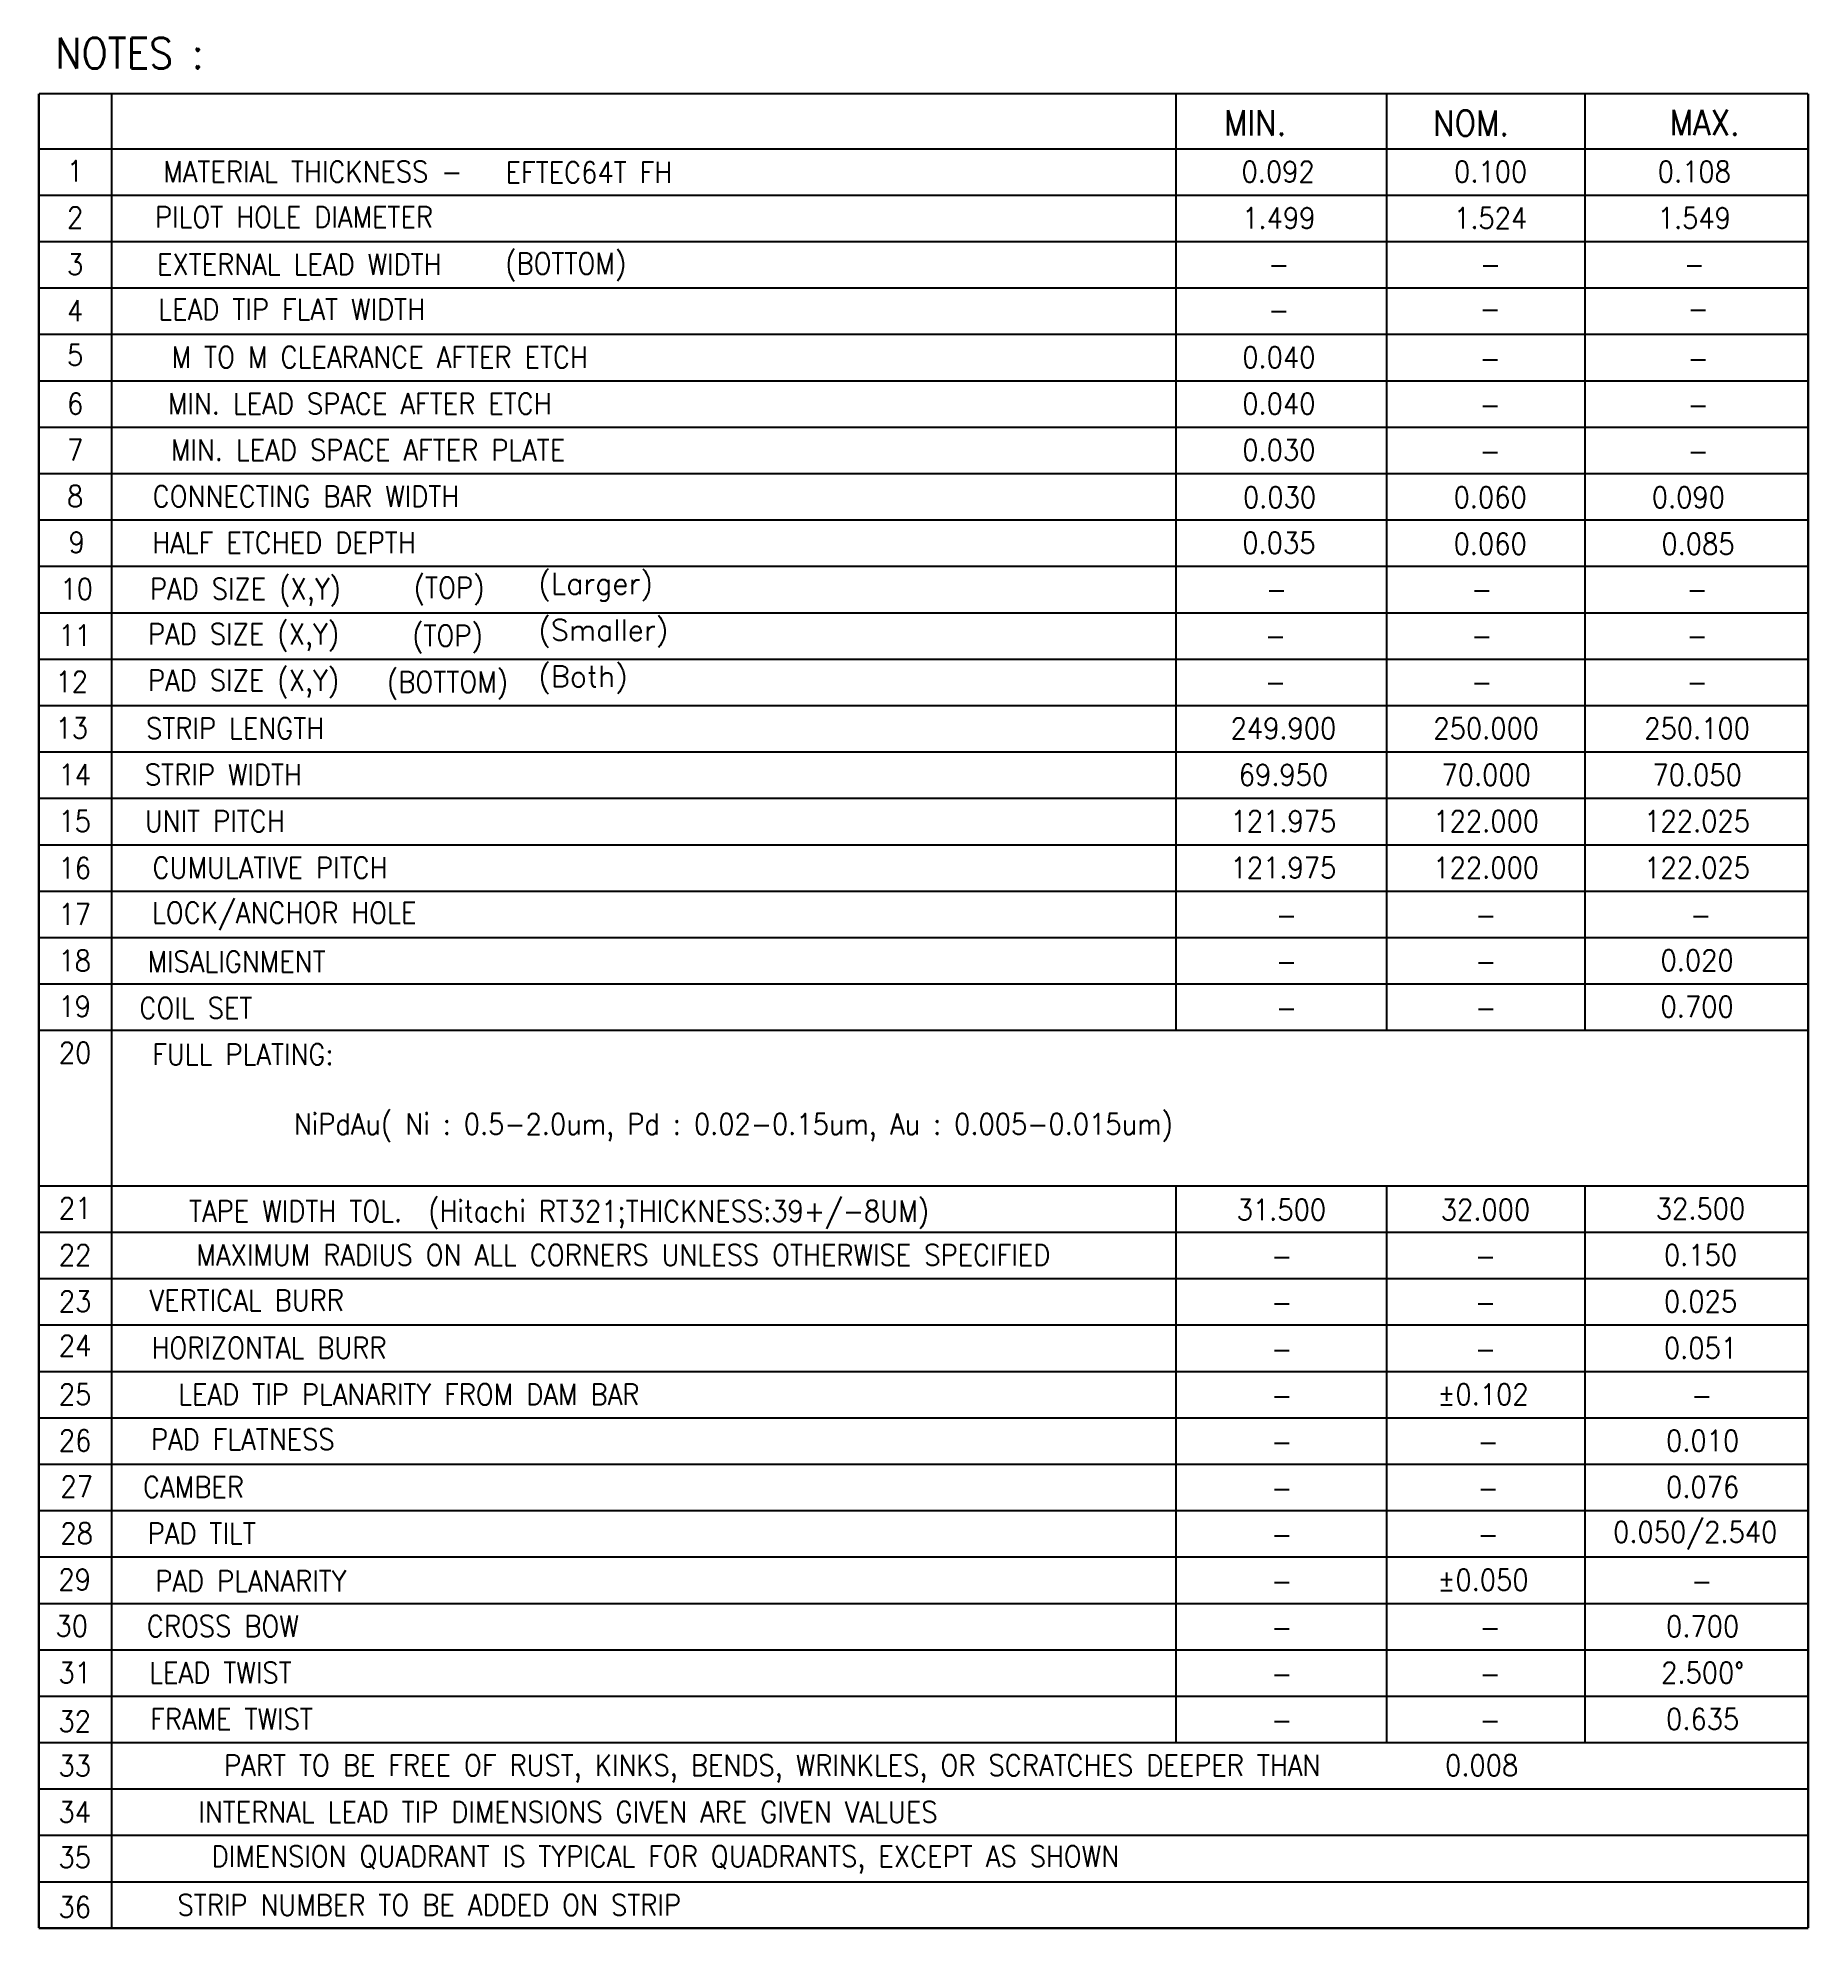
# Model space of a CAD drawing. Extents: x -35.34 to -29.55, y -33.72 to -27.54.
import ezdxf
from ezdxf.enums import TextEntityAlignment as Align

# ---------------------------------------------------------------- set-up
doc = ezdxf.new("R2010")
doc.units = 0
doc.header["$LTSCALE"] = 0.15
doc.header["$MEASUREMENT"] = 0
doc.layers.add('2D', color=4, linetype='Continuous')
doc.layers.add('4', color=7, linetype='Continuous')
doc.styles.add('ROMANS', font='SIMPLEX.shx', dxfattribs={"width": 0.8, "height": 1})
doc.styles.add('SIMPLEX', font='simplex.shx')

msp = doc.modelspace()

# ---------------------------------------------------------------- linework, layer by layer
at = {"layer": '4', "color": 3}
for p, q in [((-35.1018, -33.5678), (-35.1018, -27.7239)), ((-35.1018, -33.7194), (-35.1018, -27.7239)), ((-35.3398, -27.9037), (-29.5556, -27.9037)), ((-35.3398, -28.0553), (-29.5556, -28.0553)), ((-35.3398, -28.2069), (-29.5556, -28.2069)), ((-35.3398, -28.3586), (-29.5556, -28.3586)), ((-35.3398, -28.5102), (-29.5556, -28.5102)), ((-35.3398, -28.6619), (-29.5556, -28.6619)), ((-35.3398, -28.8135), (-29.5556, -28.8135)), ((-35.3398, -28.9651), (-29.5556, -28.9651)), ((-35.3398, -29.1168), (-29.5556, -29.1168)), ((-35.3398, -29.2684), (-29.5556, -29.2684)), ((-35.3398, -29.4201), (-29.5556, -29.4201)), ((-35.3398, -29.5717), (-29.5556, -29.5717)), ((-35.3398, -29.7233), (-29.5556, -29.7233)), ((-35.3398, -29.875), (-29.5556, -29.875)), ((-35.3398, -30.0266), (-29.5556, -30.0266)), ((-35.3398, -30.1783), (-29.5556, -30.1783)), ((-35.3398, -30.3299), (-29.5556, -30.3299)), ((-35.3398, -30.4815), (-29.5556, -30.4815)), ((-35.3398, -30.6332), (-29.5556, -30.6332)), ((-35.3398, -30.7848), (-29.5556, -30.7848)), ((-35.3398, -31.2932), (-29.5556, -31.2932)), ((-35.3398, -31.4448), (-29.5556, -31.4448)), ((-35.3398, -31.5965), (-29.5556, -31.5965)), ((-35.3398, -31.7481), (-29.5556, -31.7481)), ((-35.3398, -31.8997), (-29.5556, -31.8997)), ((-35.3398, -32.0514), (-29.5556, -32.0514)), ((-35.3398, -32.203), (-29.5556, -32.203)), ((-35.3398, -32.3547), (-29.5556, -32.3547)), ((-35.3398, -32.5063), (-29.5556, -32.5063)), ((-35.3398, -32.6579), (-29.5556, -32.6579)), ((-35.3398, -32.8096), (-29.5556, -32.8096)), ((-35.3398, -32.9612), (-29.5556, -32.9612)), ((-35.3398, -33.1129), (-29.5556, -33.1129)), ((-35.3398, -33.1129), (-29.5556, -33.1129)), ((-35.3398, -33.2645), (-29.5556, -33.2645)), ((-35.3398, -33.4161), (-29.5556, -33.4161)), ((-35.3398, -33.5678), (-29.5556, -33.5678)), ((-35.3398, -33.7194), (-29.5556, -33.7194))]:
    msp.add_line(p, q, dxfattribs=at)
at = {"layer": '4', "color": 7, "const_width": 0.00689}
for points in [[(-35.3398, -33.7194), (-35.3398, -27.7239)], [(-35.3398, -27.7239), (-29.5556, -27.7239)], [(-31.6219, -30.7848), (-31.6219, -27.7239)], [(-30.9333, -30.7848), (-30.9333, -27.7239)], [(-30.2853, -30.7848), (-30.2853, -27.7239)], [(-29.5556, -33.7194), (-29.5556, -27.7239)], [(-31.6219, -33.1129), (-31.6219, -31.2932)], [(-30.9333, -33.1129), (-30.9333, -31.2932)], [(-30.2853, -33.1129), (-30.2853, -31.2932)], [(-35.3398, -33.7194), (-29.5556, -33.7194)]]:
    msp.add_lwpolyline(points, dxfattribs=at)

# ---------------------------------------------------------------- texts
at = {"layer": '2D', "color": 3, "char_height": 0.06893, "width": 0.282602, "attachment_point": 1, "style": 'SIMPLEX'}
for s, insert in [('(Larger)', (-33.7075, -29.2902)), ('(Smaller)', (-33.7075, -29.4418)), ('(Both)', (-33.7075, -29.5935))]:
    msp.add_mtext(s, dxfattribs=dict(at, insert=insert))
at = {"layer": '4', "color": 7, "style": 'ROMANS', "width": 0.9}
for s, height, p in [('NOTES :', 0.10044, (-35.0431, -27.5914)), ('MIN.', 0.08271, (-31.3637, -27.8189)), ('NOM.', 0.08271, (-30.6573, -27.8196)), ('MAX.', 0.08271, (-29.8938, -27.8181))]:
    msp.add_text(s, height=height, dxfattribs=at).set_placement(p, align=Align.MIDDLE)
at = {"layer": '4', "color": 3, "style": 'ROMANS', "width": 0.9}
for s, height, p in [('1', 0.0689, (-35.2213, -27.9767)), ('MATERIAL THICKNESS - ', 0.068927, (-34.4228, -27.9783)), (' EFTEC64T FH ', 0.068927, (-33.5418, -27.9806)), ('0.092', 0.06893, (-31.2884, -27.9785)), ('0.100', 0.06893, (-30.5937, -27.9785)), ('0.108', 0.06893, (-29.9277, -27.9785)), ('2', 0.0689, (-35.2213, -28.1283)), ('PILOT HOLE DIAMETER', 0.068927, (-34.506, -28.1268)), ('1.499', 0.06893, (-31.2859, -28.1302)), ('1.524', 0.06893, (-30.5937, -28.1302)), ('1.549', 0.06893, (-29.9277, -28.1302)), ('3', 0.0689, (-35.2213, -28.2817)), ('EXTERNAL LEAD WIDTH', 0.068927, (-34.4887, -28.2816)), ('(BOTTOM)', 0.06893, (-33.6175, -28.2836)), ('-', 0.0689, (-31.2859, -28.2818)), ('-', 0.0689, (-30.5937, -28.2818)), ('-', 0.0689, (-29.9277, -28.2818)), ('4', 0.0689, (-35.2213, -28.4328)), ('LEAD TIP FLAT WIDTH', 0.068927, (-34.5134, -28.4284)), ('-', 0.0689, (-31.2859, -28.4302)), ('-', 0.0689, (-30.5951, -28.4259)), ('-', 0.0689, (-29.9156, -28.4259)), ('5', 0.0689, (-35.2213, -28.5775)), ('M TO M CLEARANCE AFTER ETCH', 0.068927, (-34.2255, -28.5849)), ('0.040', 0.06893, (-31.2859, -28.5851)), ('-', 0.0689, (-30.5951, -28.5883)), ('-', 0.0689, (-29.9156, -28.5883)), ('6', 0.0689, (-35.2213, -28.7371)), ('MIN. LEAD SPACE AFTER ETCH', 0.068927, (-34.2909, -28.7365)), ('0.040', 0.06893, (-31.2859, -28.7367)), ('-', 0.0689, (-30.5951, -28.74)), ('-', 0.0689, (-29.9156, -28.74)), ('7', 0.0689, (-35.2213, -28.8877)), ('MIN. LEAD SPACE AFTER PLATE', 0.068927, (-34.2637, -28.8882)), ('0.030', 0.06893, (-31.2859, -28.8884)), ('-', 0.0689, (-30.5951, -28.8916)), ('-', 0.0689, (-29.9156, -28.8916)), ('8', 0.0689, (-35.2213, -29.0393)), ('CONNECTING BAR WIDTH', 0.068927, (-34.467, -29.0398)), ('0.030', 0.06893, (-31.2837, -29.0432)), ('0.060', 0.06893, (-30.5951, -29.0432)), ('0.090', 0.06893, (-29.9471, -29.0432)), ('9', 0.0689, (-35.2162, -29.1897)), ('HALF ETCHED DEPTH', 0.068927, (-34.5387, -29.1915)), ('0.035', 0.06893, (-31.2859, -29.1917)), ('0.060', 0.06893, (-30.5951, -29.1949)), ('0.085', 0.06893, (-29.9156, -29.1949)), ('PAD SIZE (X,Y)', 0.068927, (-34.6648, -29.347)), ('(TOP)', 0.06893, (-33.9988, -29.3432)), ('10', 0.06893, (-35.2162, -29.343)), ('-', 0.0689, (-31.2934, -29.3433)), ('-', 0.0689, (-30.6225, -29.3433)), ('-', 0.0689, (-29.9185, -29.3433)), ('11', 0.06893, (-35.2226, -29.4938)), ('PAD SIZE (X,Y)', 0.068927, (-34.6708, -29.4947)), ('(TOP)', 0.06893, (-34.004, -29.4999)), ('-', 0.0689, (-31.2971, -29.4949)), ('-', 0.0689, (-30.6225, -29.4949)), ('-', 0.0689, (-29.9185, -29.4949)), ('PAD SIZE (X,Y)', 0.068927, (-34.6708, -29.6464)), ('(BOTTOM)', 0.06893, (-34.004, -29.6515)), ('12', 0.06893, (-35.2323, -29.6456)), ('-', 0.0689, (-31.2971, -29.6466)), ('-', 0.0689, (-30.6225, -29.6466)), ('-', 0.0689, (-29.9185, -29.6466)), ('13', 0.06893, (-35.2323, -29.7973)), ('STRIP LENGTH', 0.068927, (-34.6984, -29.798)), ('249.900', 0.06893, (-31.2709, -29.7982)), ('250.000', 0.06893, (-30.608, -29.7982)), ('250.100', 0.06893, (-29.9185, -29.7982)), ('14', 0.06893, (-35.2226, -29.9497)), ('STRIP WIDTH', 0.068927, (-34.7368, -29.9497)), ('69.950', 0.06893, (-31.2709, -29.9499)), ('70.000', 0.06893, (-30.608, -29.9499)), ('70.050', 0.06893, (-29.9185, -29.9499)), ('15', 0.06893, (-35.2226, -30.1014)), ('UNIT PITCH', 0.06893, (-34.765, -30.1013)), ('121.975', 0.06893, (-31.2709, -30.1015)), ('122.000', 0.06893, (-30.608, -30.1015)), ('122.025', 0.06893, (-29.9185, -30.1015)), ('16', 0.06893, (-35.2226, -30.2546)), ('CUMULATIVE PITCH', 0.068927, (-34.5842, -30.2535)), ('121.975', 0.06893, (-31.2709, -30.2531)), ('122.000', 0.06893, (-30.608, -30.2531)), ('122.025', 0.06893, (-29.9185, -30.2531)), ('17', 0.06893, (-35.2226, -30.4055)), ('LOCK/ANCHOR HOLE', 0.068927, (-34.5378, -30.4053)), ('-', 0.0689, (-31.2607, -30.408)), ('-', 0.0689, (-30.6094, -30.408)), ('-', 0.0689, (-29.9064, -30.408)), ('18', 0.06893, (-35.2226, -30.5571)), ('MISALIGNMENT', 0.068927, (-34.6937, -30.561)), ('0.020', 0.06893, (-29.9185, -30.5564)), ('-', 0.0689, (-31.2607, -30.5597)), ('-', 0.0689, (-30.6094, -30.5597)), ('19', 0.06893, (-35.2226, -30.707)), ('COIL SET', 0.06893, (-34.8266, -30.7124)), ('-', 0.0689, (-31.2607, -30.7113)), ('-', 0.0689, (-30.6094, -30.7113)), ('0.700', 0.06893, (-29.9185, -30.7081)), ('20', 0.06893, (-35.2213, -30.8579)), ('FULL PLATING:   ', 0.068927, (-34.6091, -30.8637)), ('NiPdAu( Ni : 0.5-2.0um, Pd : 0.02-0.15um, Au : 0.005-0.015um)  ', 0.068927, (-33.0269, -31.0965)), ('21', 0.06893, (-35.2213, -31.3662)), ('TAPE WIDTH TOL.  (Hitachi RT321;THICKNESS:39+/-8UM)', 0.068927, (-33.6393, -31.3809)), ('31.500', 0.06893, (-31.2776, -31.3713)), ('32.000', 0.06893, (-30.6104, -31.3713)), ('32.500', 0.06893, (-29.9074, -31.3681)), ('22', 0.06893, (-35.2213, -31.5196)), ('MAXIMUM RADIUS ON ALL CORNERS UNLESS OTHERWISE SPECIFIED', 0.068927, (-33.4292, -31.5195)), ('0.150', 0.06893, (-29.9074, -31.5197)), ('-', 0.0689, (-31.2765, -31.5229)), ('-', 0.0689, (-30.6104, -31.5229)), ('23', 0.06893, (-35.2213, -31.6706)), ('VERTICAL BURR', 0.068927, (-34.6606, -31.6679)), ('0.025', 0.06893, (-29.9074, -31.6713)), ('-', 0.0689, (-31.2765, -31.6746)), ('-', 0.0689, (-30.6104, -31.6746)), ('24', 0.06893, (-35.2213, -31.8154)), ('HORIZONTAL BURR', 0.068927, (-34.5877, -31.8228)), ('-', 0.0689, (-31.2765, -31.8262)), ('-', 0.0689, (-30.6104, -31.8262)), ('0.051', 0.06893, (-29.9074, -31.823)), ('25', 0.06893, (-35.2213, -31.975)), ('LEAD TIP PLANARITY FROM DAM BAR', 0.068927, (-34.1307, -31.9744)), ('%%P0.102', 0.06893, (-30.6183, -31.9746)), ('-', 0.0689, (-31.2765, -31.9778)), ('-', 0.0689, (-29.9033, -31.9778)), ('26', 0.06893, (-35.2213, -32.1256)), ('PAD FLATNESS', 0.068927, (-34.6732, -32.1215)), ('-', 0.0689, (-31.2765, -32.1295)), ('-', 0.0689, (-30.6021, -32.1295)), ('0.010', 0.06893, (-29.9005, -32.1263)), ('27', 0.06893, (-35.2162, -32.276)), ('CAMBER', 0.06893, (-34.8346, -32.2777)), ('0.076', 0.06893, (-29.9005, -32.2779)), ('-', 0.0689, (-31.2765, -32.2811)), ('-', 0.0689, (-30.6021, -32.2811)), ('0.050/2.540', 0.068927, (-29.9247, -32.4295)), ('28', 0.06893, (-35.2162, -32.4293)), ('PAD TILT', 0.06893, (-34.8074, -32.4293)), ('-', 0.0689, (-31.2765, -32.4328)), ('-', 0.0689, (-30.6021, -32.4328)), ('29', 0.06893, (-35.2226, -32.5801)), ('PAD PLANARITY', 0.068927, (-34.647, -32.5849)), ('%%P0.050', 0.06893, (-30.6183, -32.5812)), ('-', 0.0689, (-31.2765, -32.5844)), ('-', 0.0689, (-29.9033, -32.5844)), ('30', 0.06893, (-35.2323, -32.7319)), ('CROSS BOW', 0.06893, (-34.7385, -32.7326)), ('0.700', 0.06893, (-29.9005, -32.7328)), ('-', 0.0689, (-31.2765, -32.736)), ('-', 0.0689, (-30.5951, -32.736)), ('31', 0.06893, (-35.2226, -32.8843)), ('LEAD TWIST', 0.06893, (-34.7464, -32.8843)), ('2.500%%d', 0.06893, (-29.9005, -32.8845)), ('-', 0.0689, (-31.2765, -32.8877)), ('-', 0.0689, (-30.5951, -32.8877)), ('32', 0.06893, (-35.2226, -33.0437)), ('FRAME TWIST', 0.068927, (-34.7101, -33.0359)), ('0.635', 0.06893, (-29.9005, -33.0361)), ('-', 0.0689, (-31.2765, -33.0393)), ('-', 0.0689, (-30.5951, -33.0393)), ('33', 0.06893, (-35.2226, -33.1884)), ('PART TO BE FREE OF RUST, KINKS, BENDS, WRINKLES, OR SCRATCHES DEEPER THAN', 0.068927, (-32.9425, -33.1982)), ('0.008', 0.06893, (-30.6228, -33.1875)), ('34', 0.06893, (-35.2226, -33.3401)), ('INTERNAL LEAD TIP DIMENSIONS GIVEN ARE GIVEN VALUES', 0.068927, (-33.6103, -33.3399)), ('35', 0.06893, (-35.2226, -33.4883)), ('DIMENSION QUADRANT IS TYPICAL FOR QUADRANTS, EXCEPT AS SHOWN', 0.068927, (-33.2918, -33.4956)), ('36', 0.06893, (-35.2226, -33.6501)), ('STRIP NUMBER TO BE ADDED ON STRIP', 0.068927, (-34.0638, -33.6436))]:
    msp.add_text(s, height=height, dxfattribs=at).set_placement(p, align=Align.MIDDLE)

doc.saveas('drawing.dxf')
